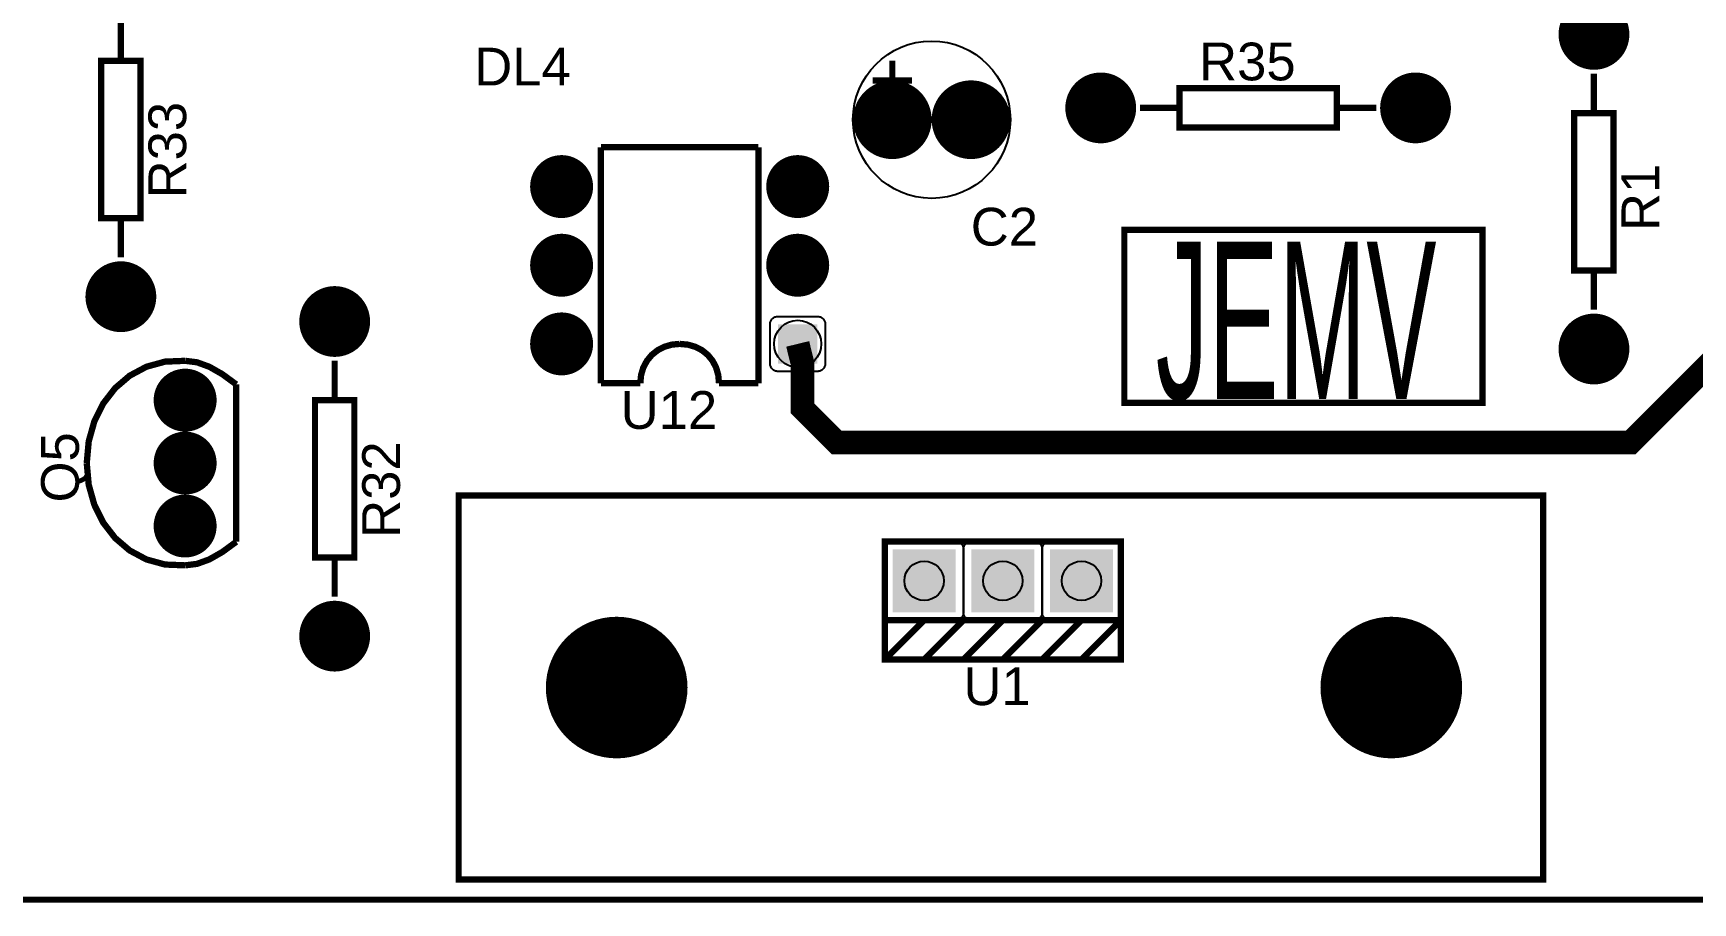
# Model space of a CAD drawing. Header units: inches. Extents: x -3.11 to 3.11, y -1.99 to 1.99.
# Drawn here: x -1.483 to 0.626, y -1.986 to -0.881 of the extents above; entities that cross this region are included whole.
import ezdxf

# ---------------------------------------------------------------- set-up
doc = ezdxf.new("R2010")
doc.units = ezdxf.units.IN
doc.layers.get('0').update_dxf_attribs({"linetype": 'CONTINUOUS'})

# ---------------------------------------------------------------- blocks, each defined once
blk = doc.blocks.new('EPAD')
at = {"const_width": 0.5}
blk.add_lwpolyline([(-0.25, 0, 1), (0.25, 0, 1)], format="xyb", close=True, dxfattribs=at)
blk = doc.blocks.new('RPAD')
blk.add_trace([(-0.5, -0.5), (-0.5, 0.5), (0.5, -0.5), (0.5, 0.5)])

msp = doc.modelspace()

# ---------------------------------------------------------------- linework, layer by layer
for points, const_width in [([(-3.105, -1.9825), (3.105, -1.9825), (3.105, 1.9825), (-3.105, 1.9825), (-3.105, -1.9825)], 0.008), ([(-3.105, -1.9825), (3.105, -1.9825), (3.105, 1.9825), (-3.105, 1.9825), (-3.105, -1.9825)], 0.008), ([(0.495594, -0.666906), (0.581123, -0.666906), (0.661107, -0.746889), (0.661107, -1.287012), (0.546909, -1.40121), (-0.46235, -1.40121), (-0.50556, -1.358), (-0.50556, -1.300983), (-0.511671, -1.275983)], 0.03), ([(-1.371671, -0.865983), (-1.371671, -0.915983)], 0.008), ([(-1.371671, -0.865983), (-1.371671, -0.915983)], 0.008), ([(-1.396671, -1.115983), (-1.346671, -1.115983), (-1.346671, -0.915983), (-1.396671, -0.915983), (-1.396671, -1.115983)], 0.008), ([(-1.396671, -1.115983), (-1.346671, -1.115983), (-1.346671, -0.915983), (-1.396671, -0.915983), (-1.396671, -1.115983)], 0.008), ([(-0.391457, -0.915983), (-0.391457, -0.965983)], 0.008), ([(-0.391457, -0.915983), (-0.391457, -0.965983)], 0.008), ([(-0.416457, -0.940983), (-0.366457, -0.940983)], 0.008), ([(-0.416457, -0.940983), (-0.366457, -0.940983)], 0.008), ([(-0.026671, -1.000983), (0.173329, -1.000983), (0.173329, -0.950983), (-0.026671, -0.950983), (-0.026671, -1.000983)], 0.008), ([(-0.026671, -1.000983), (0.173329, -1.000983), (0.173329, -0.950983), (-0.026671, -0.950983), (-0.026671, -1.000983)], 0.008), ([(0.5, -0.9325), (0.5, -0.9825)], 0.008), ([(0.5, -0.9325), (0.5, -0.9825)], 0.008), ([(-0.076671, -0.975983), (-0.026671, -0.975983)], 0.008), ([(-0.076671, -0.975983), (-0.026671, -0.975983)], 0.008), ([(0.173329, -0.975983), (0.223329, -0.975983)], 0.008), ([(0.173329, -0.975983), (0.223329, -0.975983)], 0.008), ([(0.475, -1.1825), (0.525, -1.1825), (0.525, -0.9825), (0.475, -0.9825), (0.475, -1.1825)], 0.008), ([(0.475, -1.1825), (0.525, -1.1825), (0.525, -0.9825), (0.475, -0.9825), (0.475, -1.1825)], 0.008), ([(-0.561671, -1.025983), (-0.761671, -1.025983)], 0.008), ([(-0.761671, -1.325983), (-0.761671, -1.025983)], 0.008), ([(-0.561671, -1.025983), (-0.761671, -1.025983)], 0.008), ([(-0.761671, -1.325983), (-0.761671, -1.025983)], 0.008), ([(-0.561671, -1.325983), (-0.561671, -1.025983)], 0.008), ([(-0.561671, -1.325983), (-0.561671, -1.025983)], 0.008), ([(-1.371671, -1.115983), (-1.371671, -1.165983)], 0.008), ([(-1.371671, -1.115983), (-1.371671, -1.165983)], 0.008), ([(-0.096671, -1.350983), (0.358329, -1.350983), (0.358329, -1.130983), (-0.096671, -1.130983), (-0.096671, -1.350983)], 0.008), ([(-0.096671, -1.350983), (0.358329, -1.350983), (0.358329, -1.130983), (-0.096671, -1.130983), (-0.096671, -1.350983)], 0.008), ([(0.5, -1.1825), (0.5, -1.2325)], 0.008), ([(0.5, -1.1825), (0.5, -1.2325)], 0.008), ([(-0.661671, -1.275983), (-0.671859, -1.276943), (-0.681296, -1.279718), (-0.689796, -1.284157), (-0.697171, -1.290109), (-0.703234, -1.297419), (-0.707796, -1.305937), (-0.710671, -1.315509), (-0.711671, -1.325983)], 0.008), ([(-0.661671, -1.275983), (-0.671859, -1.276943), (-0.681296, -1.279718), (-0.689796, -1.284157), (-0.697171, -1.290109), (-0.703234, -1.297419), (-0.707796, -1.305937), (-0.710671, -1.315509), (-0.711671, -1.325983)], 0.008), ([(-0.661671, -1.275983), (-0.651197, -1.276943), (-0.641624, -1.279718), (-0.633107, -1.284157), (-0.625796, -1.290109), (-0.619845, -1.297419), (-0.615406, -1.305937), (-0.61263, -1.315509), (-0.611671, -1.325983)], 0.008), ([(-0.661671, -1.275983), (-0.651197, -1.276943), (-0.641624, -1.279718), (-0.633107, -1.284157), (-0.625796, -1.290109), (-0.619845, -1.297419), (-0.615406, -1.305937), (-0.61263, -1.315509), (-0.611671, -1.325983)], 0.008), ([(-1.29, -1.2975), (-1.315558, -1.298536), (-1.339194, -1.305024), (-1.36045, -1.316413), (-1.378867, -1.332148), (-1.393989, -1.351678), (-1.405356, -1.374448), (-1.412513, -1.399907), (-1.415, -1.4275)], 0.008), ([(-1.29, -1.2975), (-1.315558, -1.298536), (-1.339194, -1.305024), (-1.36045, -1.316413), (-1.378867, -1.332148), (-1.393989, -1.351678), (-1.405356, -1.374448), (-1.412513, -1.399907), (-1.415, -1.4275)], 0.008), ([(-1.29, -1.2975), (-1.274922, -1.299375), (-1.259375, -1.305), (-1.242891, -1.314375), (-1.225, -1.3275)], 0.008), ([(-1.29, -1.2975), (-1.274922, -1.299375), (-1.259375, -1.305), (-1.242891, -1.314375), (-1.225, -1.3275)], 0.008), ([(-1.1, -1.2975), (-1.1, -1.3475)], 0.008), ([(-1.1, -1.2975), (-1.1, -1.3475)], 0.008), ([(-1.225, -1.5275), (-1.225, -1.3275)], 0.008), ([(-1.225, -1.5275), (-1.225, -1.3275)], 0.008), ([(-0.711671, -1.325983), (-0.761671, -1.325983)], 0.008), ([(-0.711671, -1.325983), (-0.761671, -1.325983)], 0.008), ([(-0.561671, -1.325983), (-0.611671, -1.325983)], 0.008), ([(-0.561671, -1.325983), (-0.611671, -1.325983)], 0.008), ([(-1.125, -1.5475), (-1.075, -1.5475), (-1.075, -1.3475), (-1.125, -1.3475), (-1.125, -1.5475)], 0.008), ([(-1.125, -1.5475), (-1.075, -1.5475), (-1.075, -1.3475), (-1.125, -1.3475), (-1.125, -1.5475)], 0.008), ([(-1.29, -1.5575), (-1.315558, -1.556464), (-1.339194, -1.549976), (-1.36045, -1.538587), (-1.378867, -1.522852), (-1.393989, -1.503322), (-1.405356, -1.480552), (-1.412513, -1.455093), (-1.415, -1.4275)], 0.008), ([(-1.29, -1.5575), (-1.315558, -1.556464), (-1.339194, -1.549976), (-1.36045, -1.538587), (-1.378867, -1.522852), (-1.393989, -1.503322), (-1.405356, -1.480552), (-1.412513, -1.455093), (-1.415, -1.4275)], 0.008), ([(-0.942465, -1.956941), (0.435488, -1.956941), (0.435488, -1.468752), (-0.942465, -1.468752), (-0.942465, -1.956941)], 0.008), ([(-0.942465, -1.956941), (0.435488, -1.956941), (0.435488, -1.468752), (-0.942465, -1.468752), (-0.942465, -1.956941)], 0.008), ([(-1.29, -1.5575), (-1.274922, -1.555625), (-1.259375, -1.55), (-1.242891, -1.540625), (-1.225, -1.5275)], 0.008), ([(-1.29, -1.5575), (-1.274922, -1.555625), (-1.259375, -1.55), (-1.242891, -1.540625), (-1.225, -1.5275)], 0.008), ([(-0.401063, -1.627185), (-0.101063, -1.627185), (-0.101063, -1.527185), (-0.401063, -1.527185), (-0.401063, -1.627185)], 0.008), ([(-0.401063, -1.627185), (-0.101063, -1.627185), (-0.101063, -1.527185), (-0.401063, -1.527185), (-0.401063, -1.627185)], 0.008), ([(-1.1, -1.5475), (-1.1, -1.5975)], 0.008), ([(-1.1, -1.5475), (-1.1, -1.5975)], 0.008), ([(-0.101063, -1.627185), (-0.101063, -1.677185), (-0.401063, -1.677185), (-0.401063, -1.627185)], 0.008), ([(-0.351063, -1.627185), (-0.401063, -1.677185)], 0.008), ([(-0.101063, -1.627185), (-0.101063, -1.677185), (-0.401063, -1.677185), (-0.401063, -1.627185)], 0.008), ([(-0.351063, -1.627185), (-0.401063, -1.677185)], 0.008), ([(-0.301063, -1.627185), (-0.351063, -1.677185)], 0.008), ([(-0.301063, -1.627185), (-0.351063, -1.677185)], 0.008), ([(-0.251063, -1.627185), (-0.301063, -1.677185)], 0.008), ([(-0.251063, -1.627185), (-0.301063, -1.677185)], 0.008), ([(-0.201063, -1.627185), (-0.251063, -1.677185)], 0.008), ([(-0.201063, -1.627185), (-0.251063, -1.677185)], 0.008), ([(-0.151063, -1.627185), (-0.201063, -1.677185)], 0.008), ([(-0.151063, -1.627185), (-0.201063, -1.677185)], 0.008), ([(-0.101063, -1.627185), (-0.151063, -1.677185)], 0.008), ([(-0.101063, -1.627185), (-0.151063, -1.677185)], 0.008)]:
    msp.add_lwpolyline(points, dxfattribs=dict(const_width=const_width))
for points in [[(-0.546671, -1.300983), (-0.546671, -1.250983), (-0.546621, -1.249944), (-0.546472, -1.248939), (-0.54623, -1.247972), (-0.5459, -1.247048), (-0.545485, -1.246172), (-0.54499, -1.245348), (-0.544421, -1.24458), (-0.543781, -1.243874), (-0.543074, -1.243234), (-0.542307, -1.242665), (-0.541483, -1.24217), (-0.540607, -1.241755), (-0.539683, -1.241424), (-0.538716, -1.241182), (-0.537711, -1.241034), (-0.536671, -1.240983), (-0.486671, -1.240983), (-0.485632, -1.241034), (-0.484627, -1.241182), (-0.48366, -1.241424), (-0.482736, -1.241755), (-0.481859, -1.24217), (-0.481035, -1.242665), (-0.480268, -1.243234), (-0.479562, -1.243874), (-0.478922, -1.24458), (-0.478352, -1.245348), (-0.477857, -1.246172), (-0.477443, -1.247048), (-0.477112, -1.247972), (-0.47687, -1.248939), (-0.476722, -1.249944), (-0.476671, -1.250983), (-0.476671, -1.300983), (-0.476722, -1.302023), (-0.47687, -1.303028), (-0.477112, -1.303995), (-0.477443, -1.304919), (-0.477857, -1.305795), (-0.478352, -1.306619), (-0.478922, -1.307387), (-0.479562, -1.308093), (-0.480268, -1.308733), (-0.481035, -1.309302), (-0.481859, -1.309797), (-0.482736, -1.310212), (-0.48366, -1.310543), (-0.484627, -1.310785), (-0.485632, -1.310933), (-0.486671, -1.310983), (-0.536671, -1.310983), (-0.537711, -1.310933), (-0.538716, -1.310785), (-0.539683, -1.310543), (-0.540607, -1.310212), (-0.541483, -1.309797), (-0.542307, -1.309302), (-0.543074, -1.308733), (-0.543781, -1.308093), (-0.544421, -1.307387), (-0.54499, -1.306619), (-0.545485, -1.305795), (-0.5459, -1.304919), (-0.54623, -1.303995), (-0.546472, -1.303028), (-0.546621, -1.302023), (-0.546671, -1.300983)], [(-0.311063, -1.627185), (-0.391063, -1.627185), (-0.392102, -1.627135), (-0.393107, -1.626986), (-0.394074, -1.626744), (-0.394998, -1.626413), (-0.395875, -1.625999), (-0.396699, -1.625504), (-0.397467, -1.624935), (-0.398172, -1.624294), (-0.398813, -1.623588), (-0.399382, -1.622821), (-0.399876, -1.621997), (-0.400291, -1.62112), (-0.400622, -1.620196), (-0.400864, -1.61923), (-0.401013, -1.618224), (-0.401063, -1.617185), (-0.401063, -1.537185), (-0.401013, -1.536146), (-0.400864, -1.535141), (-0.400622, -1.534174), (-0.400291, -1.53325), (-0.399876, -1.532373), (-0.399382, -1.531549), (-0.398813, -1.530782), (-0.398172, -1.530076), (-0.397467, -1.529435), (-0.396699, -1.528866), (-0.395875, -1.528371), (-0.394998, -1.527957), (-0.394074, -1.527626), (-0.393107, -1.527384), (-0.392102, -1.527235), (-0.391063, -1.527185), (-0.311063, -1.527185), (-0.310024, -1.527235), (-0.309019, -1.527384), (-0.308052, -1.527626), (-0.307128, -1.527957), (-0.306251, -1.528371), (-0.305427, -1.528866), (-0.304659, -1.529435), (-0.303954, -1.530076), (-0.303313, -1.530782), (-0.302744, -1.531549), (-0.30225, -1.532373), (-0.301835, -1.53325), (-0.301504, -1.534174), (-0.301262, -1.535141), (-0.301113, -1.536146), (-0.301063, -1.537185), (-0.301063, -1.617185), (-0.301113, -1.618224), (-0.301262, -1.61923), (-0.301504, -1.620196), (-0.301835, -1.62112), (-0.30225, -1.621997), (-0.302744, -1.622821), (-0.303313, -1.623588), (-0.303954, -1.624294), (-0.304659, -1.624935), (-0.305427, -1.625504), (-0.306251, -1.625999), (-0.307128, -1.626413), (-0.308052, -1.626744), (-0.309019, -1.626986), (-0.310024, -1.627135), (-0.311063, -1.627185)], [(-0.211063, -1.627185), (-0.291063, -1.627185), (-0.292102, -1.627135), (-0.293107, -1.626986), (-0.294074, -1.626744), (-0.294998, -1.626413), (-0.295875, -1.625999), (-0.296699, -1.625504), (-0.297467, -1.624935), (-0.298172, -1.624294), (-0.298813, -1.623588), (-0.299382, -1.622821), (-0.299876, -1.621997), (-0.300291, -1.62112), (-0.300622, -1.620196), (-0.300864, -1.61923), (-0.301013, -1.618224), (-0.301063, -1.617185), (-0.301063, -1.537185), (-0.301013, -1.536146), (-0.300864, -1.535141), (-0.300622, -1.534174), (-0.300291, -1.53325), (-0.299876, -1.532373), (-0.299382, -1.531549), (-0.298813, -1.530782), (-0.298172, -1.530076), (-0.297467, -1.529435), (-0.296699, -1.528866), (-0.295875, -1.528371), (-0.294998, -1.527957), (-0.294074, -1.527626), (-0.293107, -1.527384), (-0.292102, -1.527235), (-0.291063, -1.527185), (-0.211063, -1.527185), (-0.210024, -1.527235), (-0.209019, -1.527384), (-0.208052, -1.527626), (-0.207128, -1.527957), (-0.206251, -1.528371), (-0.205427, -1.528866), (-0.204659, -1.529435), (-0.203954, -1.530076), (-0.203313, -1.530782), (-0.202744, -1.531549), (-0.20225, -1.532373), (-0.201835, -1.53325), (-0.201504, -1.534174), (-0.201262, -1.535141), (-0.201113, -1.536146), (-0.201063, -1.537185), (-0.201063, -1.617185), (-0.201113, -1.618224), (-0.201262, -1.61923), (-0.201504, -1.620196), (-0.201835, -1.62112), (-0.20225, -1.621997), (-0.202744, -1.622821), (-0.203313, -1.623588), (-0.203954, -1.624294), (-0.204659, -1.624935), (-0.205427, -1.625504), (-0.206251, -1.625999), (-0.207128, -1.626413), (-0.208052, -1.626744), (-0.209019, -1.626986), (-0.210024, -1.627135), (-0.211063, -1.627185)], [(-0.111063, -1.627185), (-0.191063, -1.627185), (-0.192102, -1.627135), (-0.193107, -1.626986), (-0.194074, -1.626744), (-0.194998, -1.626413), (-0.195875, -1.625999), (-0.196699, -1.625504), (-0.197467, -1.624935), (-0.198172, -1.624294), (-0.198813, -1.623588), (-0.199382, -1.622821), (-0.199876, -1.621997), (-0.200291, -1.62112), (-0.200622, -1.620196), (-0.200864, -1.61923), (-0.201013, -1.618224), (-0.201063, -1.617185), (-0.201063, -1.537185), (-0.201013, -1.536146), (-0.200864, -1.535141), (-0.200622, -1.534174), (-0.200291, -1.53325), (-0.199876, -1.532373), (-0.199382, -1.531549), (-0.198813, -1.530782), (-0.198172, -1.530076), (-0.197467, -1.529435), (-0.196699, -1.528866), (-0.195875, -1.528371), (-0.194998, -1.527957), (-0.194074, -1.527626), (-0.193107, -1.527384), (-0.192102, -1.527235), (-0.191063, -1.527185), (-0.111063, -1.527185), (-0.110024, -1.527235), (-0.109019, -1.527384), (-0.108052, -1.527626), (-0.107128, -1.527957), (-0.106251, -1.528371), (-0.105427, -1.528866), (-0.104659, -1.529435), (-0.103954, -1.530076), (-0.103313, -1.530782), (-0.102744, -1.531549), (-0.10225, -1.532373), (-0.101835, -1.53325), (-0.101504, -1.534174), (-0.101262, -1.535141), (-0.101113, -1.536146), (-0.101063, -1.537185), (-0.101063, -1.617185), (-0.101113, -1.618224), (-0.101262, -1.61923), (-0.101504, -1.620196), (-0.101835, -1.62112), (-0.10225, -1.621997), (-0.102744, -1.622821), (-0.103313, -1.623588), (-0.103954, -1.624294), (-0.104659, -1.624935), (-0.105427, -1.625504), (-0.106251, -1.625999), (-0.107128, -1.626413), (-0.108052, -1.626744), (-0.109019, -1.626986), (-0.110024, -1.627135), (-0.111063, -1.627185)]]:
    msp.add_lwpolyline(points, close=True)
for centre, radius in [((0.5, -0.8825), 0.025), ((-0.341457, -0.990983), 0.1), ((-0.341457, -0.990983), 0.1), ((-0.391457, -0.990983), 0.025), ((-0.291457, -0.990983), 0.025), ((-0.126671, -0.975983), 0.025), ((0.273329, -0.975983), 0.025), ((-0.811671, -1.075983), 0.03), ((-0.511671, -1.075983), 0.03), ((-0.811671, -1.175983), 0.03), ((-0.511671, -1.175983), 0.03), ((-1.371671, -1.215984), 0.025), ((-1.1, -1.2475), 0.025), ((-0.811671, -1.275983), 0.03), ((-0.511671, -1.275983), 0.03), ((0.5, -1.2825), 0.025), ((-1.29, -1.3475), 0.025), ((-1.29, -1.4275), 0.025), ((-1.29, -1.5075), 0.025), ((-0.351063, -1.577185), 0.025), ((-0.251063, -1.577185), 0.025), ((-0.151063, -1.577185), 0.025), ((-1.1, -1.6475), 0.025), ((-0.741677, -1.712846), 0.03), ((0.242575, -1.712846), 0.03)]:
    msp.add_circle(centre, radius)

# ---------------------------------------------------------------- block references
for p, xscale, yscale in [((0.5, -0.8825), 0.09, 0.09), ((0.5, -0.8825), 0.07, 0.07), ((-0.391457, -0.990983), 0.1, 0.1), ((-0.291457, -0.990983), 0.1, 0.1), ((-0.126671, -0.975983), 0.09, 0.09), ((-0.126671, -0.975983), 0.07, 0.07), ((0.273329, -0.975983), 0.09, 0.09), ((0.273329, -0.975983), 0.07, 0.07), ((-0.391457, -0.990983), 0.08, 0.08), ((-0.291457, -0.990983), 0.08, 0.08), ((-0.811671, -1.075983), 0.08, 0.08), ((-0.811671, -1.075983), 0.06, 0.06), ((-0.511671, -1.075983), 0.08, 0.08), ((-0.511671, -1.075983), 0.06, 0.06), ((-0.811671, -1.175983), 0.08, 0.08), ((-0.511671, -1.175983), 0.08, 0.08), ((-0.811671, -1.175983), 0.06, 0.06), ((-0.511671, -1.175983), 0.06, 0.06), ((-1.371671, -1.215983), 0.09, 0.09), ((-1.371671, -1.215983), 0.07, 0.07), ((-1.1, -1.2475), 0.09, 0.09), ((-1.1, -1.2475), 0.07, 0.07), ((-0.811671, -1.275983), 0.08, 0.08), ((0.5, -1.2825), 0.09, 0.09), ((-0.811671, -1.275983), 0.06, 0.06), ((0.5, -1.2825), 0.07, 0.07), ((-1.29, -1.3475), 0.08, 0.08), ((-1.29, -1.3475), 0.06, 0.06), ((-1.29, -1.4275), 0.08, 0.08), ((-1.29, -1.4275), 0.06, 0.06), ((-1.29, -1.5075), 0.08, 0.08), ((-1.29, -1.5075), 0.06, 0.06), ((-1.1, -1.6475), 0.09, 0.09), ((-1.1, -1.6475), 0.07, 0.07), ((-0.741677, -1.712846), 0.18, 0.18), ((0.242575, -1.712846), 0.18, 0.18), ((-0.741677, -1.712846), 0.15, 0.15), ((0.242575, -1.712846), 0.15, 0.15)]:
    msp.add_blockref('EPAD', p, dxfattribs=dict(xscale=xscale, yscale=yscale))
for p, xscale, yscale, rotation in [((-0.511671, -1.275983), 0.05, 0.05, 90), ((-0.351063, -1.577185), 0.08, 0.08, 180), ((-0.251063, -1.577185), 0.08, 0.08, 180), ((-0.151063, -1.577185), 0.08, 0.08, 180)]:
    msp.add_blockref('RPAD', p, dxfattribs=dict(xscale=xscale, yscale=yscale, rotation=rotation))

# ---------------------------------------------------------------- texts
for s, height, width, p in [('DL4', 0.048, 1.041667, (-0.922671, -0.947483)), ('DL4', 0.048, 1.041667, (-0.922671, -0.947483)), ('R35', 0.048, 1.041667, (-0.001671, -0.940983)), ('R35', 0.048, 1.041667, (-0.001671, -0.940983)), ('C2', 0.048, 1.041667, (-0.291819, -1.150983)), ('C2', 0.048, 1.041667, (-0.291819, -1.150983)), ('JEMV', 0.2, 0.5, (-0.056671, -1.345983)), ('JEMV', 0.2, 0.5, (-0.056671, -1.345983)), ('U12', 0.048, 1.041667, (-0.736671, -1.383983)), ('U12', 0.048, 1.041667, (-0.736671, -1.383983)), ('U1', 0.048, 1.041667, (-0.301063, -1.735185)), ('U1', 0.048, 1.041667, (-0.301063, -1.735185))]:
    msp.add_text(s, height=height, dxfattribs=dict(width=width)).set_placement(p)
at = {"width": 1.041667}
for s, p in [('R33', (-1.288671, -1.090983)), ('R33', (-1.288671, -1.090983)), ('R1', (0.583, -1.1325)), ('R1', (0.583, -1.1325)), ('Q5', (-1.425, -1.4775)), ('Q5', (-1.425, -1.4775)), ('R32', (-1.017, -1.5225)), ('R32', (-1.017, -1.5225))]:
    msp.add_text(s, height=0.048, rotation=90, dxfattribs=at).set_placement(p)

doc.saveas('drawing.dxf')
